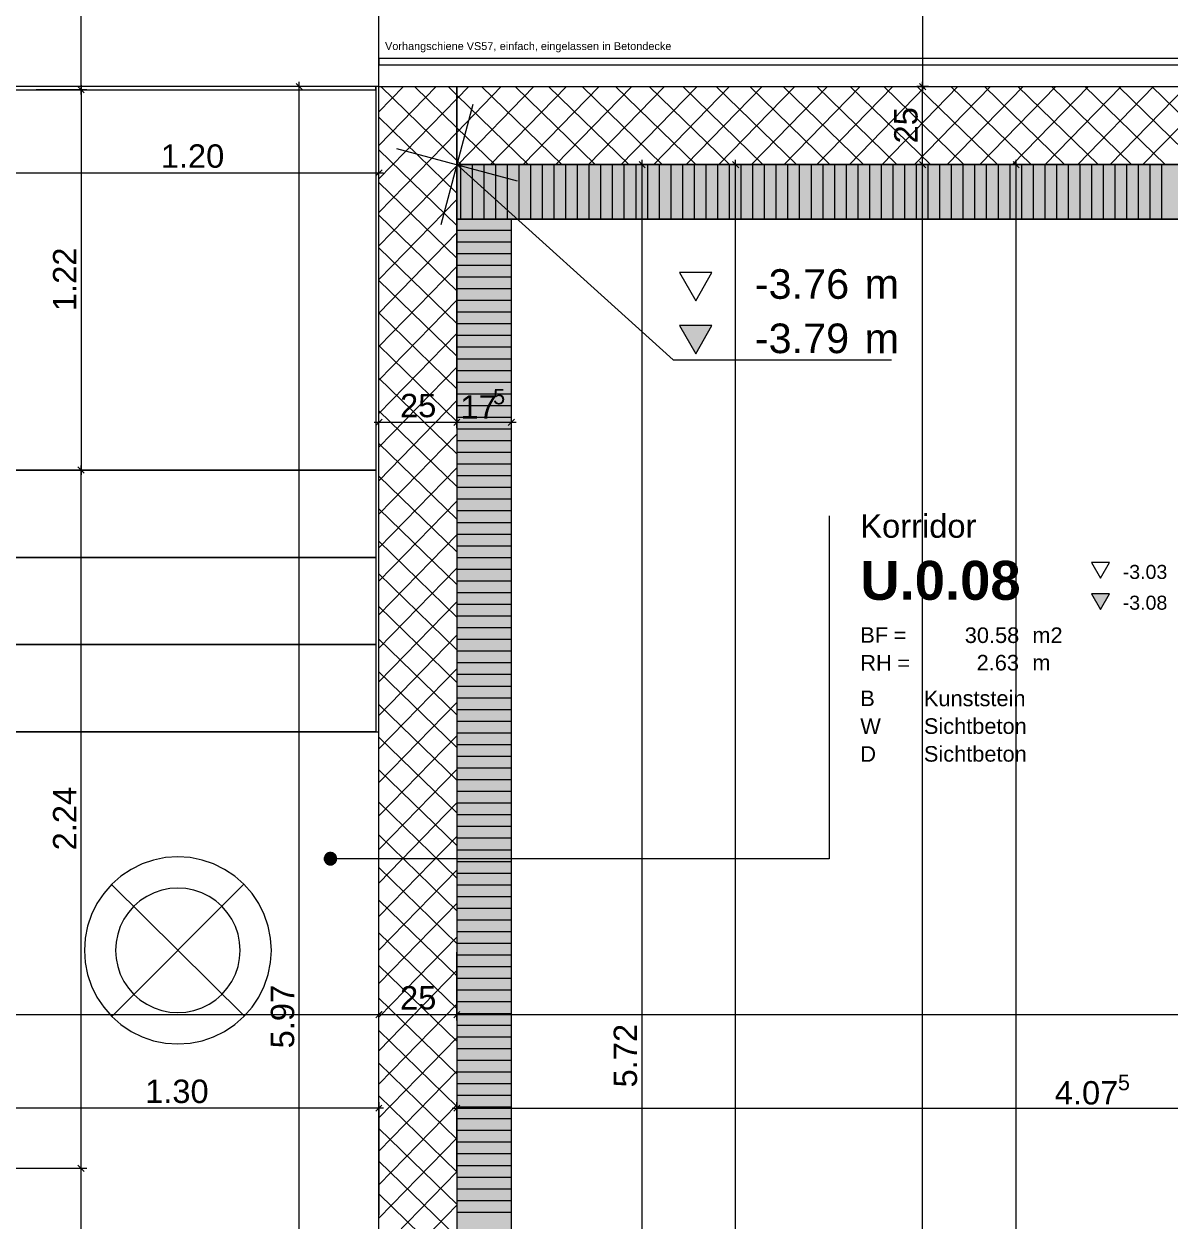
# Model space of a CAD drawing. Extents: x 0 to 1189, y 0 to 841.
# Drawn here: x 372.6 to 446.1, y 530.8 to 607.6 of the extents above; entities that cross this region are included whole.
import ezdxf
from ezdxf.lldxf.tags import DXFTag

# ---------------------------------------------------------------- set-up
doc = ezdxf.new("R2010")
doc.units = 0
doc.layers.get('0').update_dxf_attribs({"lineweight": 35})
for name, color, linetype, lineweight in [('211.5 Stahlbeton Kontur', 7, 'Continuous', 25), ('211.5 Stahlbeton Schraffur', 7, 'Continuous', 25), ('214.4 Treppen', 7, 'Continuous', 25), ('225.2 Dämmung Innen', 7, 'Continuous', 25), ('Beleuchtung', 7, 'Continuous', 25), ('Bemassung', 7, 'Continuous', 25), ('Hilfskörper', 7, 'Continuous', 25), ('Höhenkoten', 7, 'Continuous', 25), ('Raumstempel', 7, 'Continuous', 25)]:
    doc.layers.add(name, color=color, linetype=linetype, lineweight=lineweight)
doc.styles.get("Standard").update_dxf_attribs({"font": 'arial.ttf'})
tags = doc.linetypes.add('DASHED2', pattern=[9.525, 6.35, -3.175]).pattern_tags.tags
tags[6:7] = [DXFTag(74, 4), DXFTag(75, 0), DXFTag(340, '0'), DXFTag(46, 1.0), DXFTag(50, 0.0), DXFTag(44, 0.0), DXFTag(45, 0.0)]
tags[4:5] = [DXFTag(74, 4), DXFTag(75, 0), DXFTag(340, '0'), DXFTag(46, 1.0), DXFTag(50, 0.0), DXFTag(44, 0.0), DXFTag(45, 0.0)]
tags = doc.linetypes.add('Wipeout_Contour', pattern=[1, 0, -1]).pattern_tags.tags
tags[6:7] = [DXFTag(74, 4), DXFTag(75, 0), DXFTag(340, '0'), DXFTag(46, 1.0), DXFTag(50, 0.0), DXFTag(44, 0.0), DXFTag(45, 0.0)]
tags[4:5] = [DXFTag(74, 4), DXFTag(75, 0), DXFTag(340, '0'), DXFTag(46, 1.0), DXFTag(50, 0.0), DXFTag(44, 0.0), DXFTag(45, 0.0)]

# ---------------------------------------------------------------- blocks, each defined once
blk = doc.blocks.new('Referenz-A0SO6TOG06', base_point=(4.401, 96.704))
at = {"layer": '211.5 Stahlbeton Kontur', "color": 0, "lineweight": 18}
for p, q in [((395.341, 603.534), (400.338, 603.534)), ((395.341, 484.134), (395.341, 603.534)), ((400.338, 603.534), (400.338, 484.134)), ((400.338, 603.534), (619.841, 603.534)), ((400.338, 598.527), (400.338, 603.534)), ((619.841, 598.527), (400.338, 598.527))]:
    blk.add_line(p, q, dxfattribs=at)
at = {"layer": '211.5 Stahlbeton Schraffur', "color": 0, "lineweight": 13}
for p, q in [((395.341, 601.915), (396.917, 603.534)), ((395.341, 599.764), (399.009, 603.534)), ((400.338, 598.801), (395.473, 603.534)), ((400.338, 600.894), (397.624, 603.534)), ((400.338, 602.987), (399.775, 603.534)), ((400.338, 602.749), (401.102, 603.534)), ((400.338, 600.598), (403.195, 603.534)), ((404.921, 598.527), (400.338, 602.987)), ((400.416, 598.527), (405.288, 603.534)), ((407.072, 598.527), (401.926, 603.534)), ((402.509, 598.527), (407.381, 603.534)), ((409.223, 598.527), (404.077, 603.534)), ((404.602, 598.527), (409.473, 603.534)), ((411.374, 598.527), (406.228, 603.534)), ((406.695, 598.527), (411.566, 603.534)), ((413.525, 598.527), (408.379, 603.534)), ((408.788, 598.527), (413.659, 603.534)), ((415.676, 598.527), (410.53, 603.534)), ((410.881, 598.527), (415.752, 603.534)), ((417.827, 598.527), (412.681, 603.534)), ((412.973, 598.527), (417.845, 603.534)), ((419.978, 598.527), (414.832, 603.534)), ((415.066, 598.527), (419.938, 603.534)), ((422.129, 598.527), (416.983, 603.534)), ((417.159, 598.527), (422.03, 603.534)), ((424.28, 598.527), (419.134, 603.534)), ((419.252, 598.527), (424.123, 603.534)), ((426.431, 598.527), (421.285, 603.534)), ((421.345, 598.527), (426.216, 603.534)), ((428.582, 598.527), (423.436, 603.534)), ((423.438, 598.527), (428.309, 603.534)), ((425.53, 598.527), (430.402, 603.534)), ((430.733, 598.527), (425.587, 603.534)), ((427.623, 598.527), (432.495, 603.534)), ((432.884, 598.527), (427.738, 603.534)), ((429.716, 598.527), (434.587, 603.534)), ((435.035, 598.527), (429.889, 603.534)), ((431.809, 598.527), (436.68, 603.534)), ((437.186, 598.527), (432.04, 603.534)), ((433.902, 598.527), (438.773, 603.534)), ((439.337, 598.527), (434.191, 603.534)), ((435.994, 598.527), (440.866, 603.534)), ((441.488, 598.527), (436.342, 603.534)), ((438.087, 598.527), (442.959, 603.534)), ((443.639, 598.527), (438.493, 603.534)), ((440.18, 598.527), (445.052, 603.534)), ((445.79, 598.527), (440.644, 603.534)), ((442.273, 598.527), (447.144, 603.534)), ((447.941, 598.527), (442.795, 603.534)), ((444.366, 598.527), (449.237, 603.534)), ((450.092, 598.527), (444.946, 603.534)), ((395.341, 597.613), (400.338, 602.749)), ((400.338, 596.708), (395.341, 601.57)), ((395.341, 595.462), (400.338, 600.598)), ((402.77, 598.527), (400.338, 600.894)), ((400.338, 594.615), (395.341, 599.477)), ((395.341, 593.311), (400.338, 598.447)), ((400.619, 598.527), (400.338, 598.801)), ((400.338, 592.523), (395.341, 597.384)), ((395.341, 591.16), (400.338, 596.296)), ((400.338, 590.43), (395.341, 595.292)), ((395.341, 589.009), (400.338, 594.145)), ((400.338, 588.337), (395.341, 593.199)), ((395.341, 586.858), (400.338, 591.994)), ((400.338, 586.244), (395.341, 591.106)), ((395.341, 584.707), (400.338, 589.843)), ((400.338, 584.151), (395.341, 589.013)), ((395.341, 582.556), (400.338, 587.692)), ((400.338, 582.058), (395.341, 586.92)), ((395.341, 580.405), (400.338, 585.541)), ((400.338, 579.966), (395.341, 584.827)), ((395.341, 578.254), (400.338, 583.39)), ((400.338, 577.873), (395.341, 582.735)), ((395.341, 576.103), (400.338, 581.239)), ((400.338, 575.78), (395.341, 580.642)), ((395.341, 573.952), (400.338, 579.088)), ((400.338, 573.687), (395.341, 578.549)), ((395.341, 571.801), (400.338, 576.937)), ((400.338, 571.594), (395.341, 576.456)), ((395.341, 569.65), (400.338, 574.786)), ((400.338, 569.501), (395.341, 574.363)), ((395.341, 567.499), (400.338, 572.635)), ((400.338, 567.409), (395.341, 572.27)), ((395.341, 565.348), (400.338, 570.484)), ((400.338, 565.316), (395.341, 570.178)), ((395.341, 563.197), (400.338, 568.333)), ((400.338, 563.223), (395.341, 568.085)), ((395.341, 561.046), (400.338, 566.182)), ((400.338, 561.13), (395.341, 565.992)), ((395.341, 558.895), (400.338, 564.031)), ((400.338, 559.037), (395.341, 563.899)), ((395.341, 556.744), (400.338, 561.88)), ((400.338, 556.945), (395.341, 561.806)), ((395.341, 554.593), (400.338, 559.728)), ((400.338, 554.852), (395.341, 559.713)), ((400.338, 552.759), (395.341, 557.621)), ((395.341, 552.442), (400.338, 557.577)), ((400.338, 550.666), (395.341, 555.528)), ((395.341, 550.291), (400.338, 555.426)), ((400.338, 548.573), (395.341, 553.435)), ((395.341, 548.14), (400.338, 553.275)), ((400.338, 546.48), (395.341, 551.342)), ((395.341, 545.989), (400.338, 551.124)), ((400.338, 544.388), (395.341, 549.249)), ((395.341, 543.838), (400.338, 548.973)), ((400.338, 542.295), (395.341, 547.156)), ((395.341, 541.687), (400.338, 546.822)), ((400.338, 540.202), (395.341, 545.064)), ((395.341, 539.536), (400.338, 544.671)), ((400.338, 538.109), (395.341, 542.971)), ((395.341, 537.385), (400.338, 542.52)), ((400.338, 536.016), (395.341, 540.878)), ((395.341, 535.234), (400.338, 540.369)), ((400.338, 533.923), (395.341, 538.785)), ((395.341, 533.083), (400.338, 538.218)), ((400.338, 531.831), (395.341, 536.692)), ((395.341, 530.932), (400.338, 536.067)), ((400.338, 529.738), (395.341, 534.599)), ((395.341, 528.781), (400.338, 533.916)), ((400.338, 527.645), (395.341, 532.507)), ((395.341, 526.63), (400.338, 531.765))]:
    blk.add_line(p, q, dxfattribs=at)
at = {"layer": '214.4 Treppen', "color": 0, "linetype": 'DASHED2', "lineweight": 13, "ltscale": 0.13}
for p, q in [((395.141, 603.534), (353.942, 603.534)), ((353.942, 603.335), (395.141, 603.335)), ((370.742, 603.334), (395.141, 603.334)), ((395.342, 603.534), (395.141, 603.534)), ((395.141, 603.534), (395.141, 562.134)), ((395.141, 603.335), (395.141, 603.534)), ((395.141, 603.334), (395.141, 578.934)), ((395.342, 562.134), (395.342, 603.534)), ((370.742, 578.934), (395.141, 578.934)), ((395.141, 578.934), (370.742, 578.934)), ((395.141, 578.934), (395.141, 573.334)), ((370.741, 573.334), (395.141, 573.334)), ((395.141, 573.334), (370.742, 573.334)), ((395.141, 573.334), (395.141, 567.734)), ((370.741, 567.734), (395.141, 567.734)), ((395.141, 567.734), (370.741, 567.734)), ((395.141, 567.734), (395.141, 562.134)), ((298.541, 562.137), (395.341, 562.134)), ((395.141, 562.134), (370.741, 562.134)), ((395.141, 562.134), (395.342, 562.134))]:
    blk.add_line(p, q, dxfattribs=at)
at = {"layer": '225.2 Dämmung Innen', "color": 0, "linetype": 'Wipeout_Contour', "lineweight": 0, "ltscale": 35.220356}
for p, q in [((619.837, 598.527), (400.338, 598.527)), ((400.338, 598.527), (400.338, 595.027)), ((400.338, 595.027), (403.838, 595.027)), ((403.838, 595.027), (619.837, 595.027))]:
    blk.add_line(p, q, dxfattribs=at)
at = {"layer": '225.2 Dämmung Innen', "color": 0, "lineweight": 13}
for p, q in [((400.338, 598.527), (619.837, 598.527)), ((400.338, 595.027), (400.338, 598.527)), ((400.588, 595.027), (400.588, 598.527)), ((401.338, 595.027), (401.338, 598.527)), ((402.088, 595.027), (402.088, 598.527)), ((402.838, 595.027), (402.838, 598.527)), ((403.588, 595.027), (403.588, 598.527)), ((404.338, 595.027), (404.338, 598.527)), ((405.088, 595.027), (405.088, 598.527)), ((405.838, 595.027), (405.838, 598.527)), ((406.588, 595.027), (406.588, 598.527)), ((407.338, 595.027), (407.338, 598.527)), ((408.088, 595.027), (408.088, 598.527)), ((408.838, 595.027), (408.838, 598.527)), ((409.588, 595.027), (409.588, 598.527)), ((410.338, 595.027), (410.338, 598.527)), ((411.088, 595.027), (411.088, 598.527)), ((411.838, 595.027), (411.838, 598.527)), ((412.588, 595.027), (412.588, 598.527)), ((413.338, 595.027), (413.338, 598.527)), ((414.088, 595.027), (414.088, 598.527)), ((414.838, 595.027), (414.838, 598.527)), ((415.588, 595.027), (415.588, 598.527)), ((416.338, 595.027), (416.338, 598.527)), ((417.088, 595.027), (417.088, 598.527)), ((417.838, 595.027), (417.838, 598.527)), ((418.588, 595.027), (418.588, 598.527)), ((419.338, 595.027), (419.338, 598.527)), ((420.088, 595.027), (420.088, 598.527)), ((420.838, 595.027), (420.838, 598.527)), ((421.588, 595.027), (421.588, 598.527)), ((422.338, 595.027), (422.338, 598.527)), ((423.088, 595.027), (423.088, 598.527)), ((423.838, 595.027), (423.838, 598.527)), ((424.588, 595.027), (424.588, 598.527)), ((425.338, 595.027), (425.338, 598.527)), ((426.088, 595.027), (426.088, 598.527)), ((426.838, 595.027), (426.838, 598.527)), ((427.588, 595.027), (427.588, 598.527)), ((428.338, 595.027), (428.338, 598.527)), ((429.088, 595.027), (429.088, 598.527)), ((429.838, 595.027), (429.838, 598.527)), ((430.588, 595.027), (430.588, 598.527)), ((431.338, 595.027), (431.338, 598.527)), ((432.088, 595.027), (432.088, 598.527)), ((432.838, 595.027), (432.838, 598.527)), ((433.588, 595.027), (433.588, 598.527)), ((434.338, 595.027), (434.338, 598.527)), ((435.088, 595.027), (435.088, 598.527)), ((435.838, 595.027), (435.838, 598.527)), ((436.588, 595.027), (436.588, 598.527)), ((437.338, 595.027), (437.338, 598.527)), ((438.088, 595.027), (438.088, 598.527)), ((438.838, 595.027), (438.838, 598.527)), ((439.588, 595.027), (439.588, 598.527)), ((440.338, 595.027), (440.338, 598.527)), ((441.088, 595.027), (441.088, 598.527)), ((441.838, 595.027), (441.838, 598.527)), ((442.588, 595.027), (442.588, 598.527)), ((443.338, 595.027), (443.338, 598.527)), ((444.088, 595.027), (444.088, 598.527)), ((444.838, 595.027), (444.838, 598.527)), ((445.588, 595.027), (445.588, 598.527)), ((403.838, 595.027), (400.338, 595.027)), ((400.338, 595.027), (400.338, 484.134)), ((619.837, 595.027), (400.338, 595.027)), ((403.838, 484.134), (403.838, 595.027)), ((400.338, 594.331), (403.838, 594.331)), ((400.338, 593.581), (403.838, 593.581)), ((400.338, 592.831), (403.838, 592.831)), ((400.338, 592.081), (403.838, 592.081)), ((400.338, 591.331), (403.838, 591.331)), ((400.338, 590.581), (403.838, 590.581)), ((400.338, 589.831), (403.838, 589.831)), ((400.338, 589.081), (403.838, 589.081)), ((400.338, 588.331), (403.838, 588.331)), ((400.338, 587.581), (403.838, 587.581)), ((400.338, 586.831), (403.838, 586.831)), ((400.338, 586.081), (403.838, 586.081)), ((400.338, 585.331), (403.838, 585.331)), ((400.338, 584.581), (403.838, 584.581)), ((400.338, 583.831), (403.838, 583.831)), ((400.338, 583.081), (403.838, 583.081)), ((400.338, 582.331), (403.838, 582.331)), ((400.338, 581.581), (403.838, 581.581)), ((400.338, 580.831), (403.838, 580.831)), ((400.338, 580.081), (403.838, 580.081)), ((400.338, 579.331), (403.838, 579.331)), ((400.338, 578.581), (403.838, 578.581)), ((400.338, 577.831), (403.838, 577.831)), ((400.338, 577.081), (403.838, 577.081)), ((400.338, 576.331), (403.838, 576.331)), ((400.338, 575.581), (403.838, 575.581)), ((400.338, 574.831), (403.838, 574.831)), ((400.338, 574.081), (403.838, 574.081)), ((400.338, 573.331), (403.838, 573.331)), ((400.338, 572.581), (403.838, 572.581)), ((400.338, 571.831), (403.838, 571.831)), ((400.338, 571.081), (403.838, 571.081)), ((400.338, 570.331), (403.838, 570.331)), ((400.338, 569.581), (403.838, 569.581)), ((400.338, 568.831), (403.838, 568.831)), ((400.338, 568.081), (403.838, 568.081)), ((400.338, 567.331), (403.838, 567.331)), ((400.338, 566.581), (403.838, 566.581)), ((400.338, 565.831), (403.838, 565.831)), ((400.338, 565.081), (403.838, 565.081)), ((400.338, 564.331), (403.838, 564.331)), ((400.338, 563.581), (403.838, 563.581)), ((400.338, 562.831), (403.838, 562.831)), ((400.338, 562.081), (403.838, 562.081)), ((400.338, 561.331), (403.838, 561.331)), ((400.338, 560.581), (403.838, 560.581)), ((400.338, 559.831), (403.838, 559.831)), ((400.338, 559.081), (403.838, 559.081)), ((400.338, 558.331), (403.838, 558.331)), ((400.338, 557.581), (403.838, 557.581)), ((400.338, 556.831), (403.838, 556.831)), ((400.338, 556.081), (403.838, 556.081)), ((400.338, 555.331), (403.838, 555.331)), ((400.338, 554.581), (403.838, 554.581)), ((400.338, 553.831), (403.838, 553.831)), ((400.338, 553.081), (403.838, 553.081)), ((400.338, 552.331), (403.838, 552.331)), ((400.338, 551.581), (403.838, 551.581)), ((400.338, 550.831), (403.838, 550.831)), ((400.338, 550.081), (403.838, 550.081)), ((400.338, 549.331), (403.838, 549.331)), ((400.338, 548.581), (403.838, 548.581)), ((400.338, 547.831), (403.838, 547.831)), ((400.338, 547.081), (403.838, 547.081)), ((400.338, 546.331), (403.838, 546.331)), ((400.338, 545.581), (403.838, 545.581)), ((400.338, 544.831), (403.838, 544.831)), ((400.338, 544.081), (403.838, 544.081)), ((400.338, 543.331), (403.838, 543.331)), ((400.338, 542.581), (403.838, 542.581)), ((400.338, 541.831), (403.838, 541.831)), ((400.338, 541.081), (403.838, 541.081)), ((400.338, 540.331), (403.838, 540.331)), ((400.338, 539.581), (403.838, 539.581)), ((400.338, 538.831), (403.838, 538.831)), ((400.338, 538.081), (403.838, 538.081)), ((400.338, 537.331), (403.838, 537.331)), ((400.338, 536.581), (403.838, 536.581)), ((400.338, 535.831), (403.838, 535.831)), ((400.338, 535.081), (403.838, 535.081)), ((400.338, 534.331), (403.838, 534.331)), ((400.338, 533.581), (403.838, 533.581)), ((400.338, 532.831), (403.838, 532.831)), ((400.338, 532.081), (403.838, 532.081)), ((400.338, 531.331), (403.838, 531.331))]:
    blk.add_line(p, q, dxfattribs=at)
at = {"layer": '225.2 Dämmung Innen', "color": 0, "linetype": 'Wipeout_Contour', "lineweight": 0, "ltscale": 25.519056}
for p, q in [((403.838, 595.027), (400.338, 595.027)), ((400.338, 595.027), (400.338, 484.134)), ((403.838, 484.134), (403.838, 595.027))]:
    blk.add_line(p, q, dxfattribs=at)
at = {"layer": '225.2 Dämmung Innen', "color": 7, "linetype": 'Wipeout_Contour', "lineweight": 0, "ltscale": 35.220356, "true_color": 0xffffff}
for points in [[(400.338, 595.027), (619.837, 595.027), (400.338, 598.527)], [(619.837, 595.027), (400.338, 598.527), (619.837, 598.527)]]:
    blk.add_solid(points, dxfattribs=at)
at = {"layer": '225.2 Dämmung Innen', "color": 7, "linetype": 'Wipeout_Contour', "lineweight": 0, "ltscale": 25.519056, "true_color": 0xffffff}
for points in [[(400.338, 484.134), (403.838, 484.134), (400.338, 595.027)], [(403.838, 484.134), (400.338, 595.027), (403.838, 595.027)]]:
    blk.add_solid(points, dxfattribs=at)
at = {"layer": 'Beleuchtung', "color": 0, "lineweight": 13}
for p, q in [((380.886, 553.917), (380.143, 553.665)), ((381.656, 554.07), (380.886, 553.917)), ((382.439, 554.122), (381.656, 554.07)), ((383.222, 554.07), (382.439, 554.122)), ((383.992, 553.917), (383.222, 554.07)), ((384.735, 553.665), (383.992, 553.917)), ((379.439, 553.318), (378.786, 552.882)), ((380.143, 553.665), (379.439, 553.318)), ((385.439, 553.318), (384.735, 553.665)), ((386.091, 552.882), (385.439, 553.318)), ((378.196, 552.364), (377.679, 551.774)), ((378.151, 552.36), (386.685, 543.924)), ((386.685, 543.924), (378.151, 552.36)), ((378.786, 552.882), (378.196, 552.364)), ((386.68, 552.366), (378.197, 543.878)), ((378.197, 543.878), (386.68, 552.366)), ((386.681, 552.364), (386.091, 552.882)), ((387.199, 551.774), (386.681, 552.364)), ((377.679, 551.774), (377.243, 551.122)), ((380.441, 551.583), (380.006, 551.292)), ((380.91, 551.814), (380.441, 551.583)), ((381.405, 551.982), (380.91, 551.814)), ((381.917, 552.084), (381.405, 551.982)), ((382.439, 552.118), (381.917, 552.084)), ((382.96, 552.084), (382.439, 552.118)), ((383.473, 551.982), (382.96, 552.084)), ((383.968, 551.814), (383.473, 551.982)), ((384.437, 551.583), (383.968, 551.814)), ((384.871, 551.292), (384.437, 551.583)), ((387.635, 551.122), (387.199, 551.774)), ((377.243, 551.122), (376.896, 550.418)), ((379.613, 550.947), (379.269, 550.555)), ((380.006, 551.292), (379.613, 550.947)), ((385.264, 550.947), (384.871, 551.292)), ((385.609, 550.555), (385.264, 550.947)), ((387.982, 550.418), (387.635, 551.122)), ((376.896, 550.418), (376.643, 549.675)), ((378.978, 550.12), (378.747, 549.651)), ((379.269, 550.555), (378.978, 550.12)), ((385.899, 550.12), (385.609, 550.555)), ((386.131, 549.651), (385.899, 550.12)), ((388.234, 549.675), (387.982, 550.418)), ((376.643, 549.675), (376.49, 548.905)), ((378.579, 549.156), (378.477, 548.644)), ((378.747, 549.651), (378.579, 549.156)), ((386.299, 549.156), (386.131, 549.651)), ((386.401, 548.644), (386.299, 549.156)), ((388.387, 548.905), (388.234, 549.675)), ((376.49, 548.905), (376.439, 548.122)), ((378.477, 548.644), (378.443, 548.122)), ((386.435, 548.122), (386.401, 548.644)), ((388.439, 548.122), (388.387, 548.905)), ((376.439, 548.122), (376.49, 547.339)), ((378.443, 548.122), (378.477, 547.6)), ((378.477, 547.6), (378.579, 547.088)), ((386.299, 547.088), (386.401, 547.6)), ((386.401, 547.6), (386.435, 548.122)), ((388.387, 547.339), (388.439, 548.122)), ((376.49, 547.339), (376.643, 546.569)), ((378.579, 547.088), (378.747, 546.593)), ((386.131, 546.593), (386.299, 547.088)), ((388.234, 546.569), (388.387, 547.339)), ((376.643, 546.569), (376.896, 545.826)), ((378.747, 546.593), (378.978, 546.124)), ((378.978, 546.124), (379.269, 545.689)), ((385.609, 545.689), (385.899, 546.124)), ((385.899, 546.124), (386.131, 546.593)), ((387.982, 545.826), (388.234, 546.569)), ((376.896, 545.826), (377.243, 545.122)), ((379.269, 545.689), (379.613, 545.296)), ((379.613, 545.296), (380.006, 544.952)), ((384.871, 544.952), (385.264, 545.296)), ((385.264, 545.296), (385.609, 545.689)), ((387.635, 545.122), (387.982, 545.826)), ((377.243, 545.122), (377.679, 544.469)), ((380.006, 544.952), (380.441, 544.661)), ((380.441, 544.661), (380.91, 544.43)), ((383.968, 544.43), (384.437, 544.661)), ((384.437, 544.661), (384.871, 544.952)), ((387.199, 544.469), (387.635, 545.122)), ((377.679, 544.469), (378.196, 543.879)), ((378.196, 543.879), (378.786, 543.362)), ((380.91, 544.43), (381.405, 544.262)), ((381.405, 544.262), (381.917, 544.16)), ((381.917, 544.16), (382.439, 544.126)), ((382.439, 544.126), (382.96, 544.16)), ((382.96, 544.16), (383.473, 544.262)), ((383.473, 544.262), (383.968, 544.43)), ((386.091, 543.362), (386.681, 543.879)), ((386.681, 543.879), (387.199, 544.469)), ((378.786, 543.362), (379.439, 542.926)), ((385.439, 542.926), (386.091, 543.362)), ((379.439, 542.926), (380.143, 542.579)), ((380.143, 542.579), (380.886, 542.326)), ((380.886, 542.326), (381.656, 542.173)), ((383.222, 542.173), (383.992, 542.326)), ((383.992, 542.326), (384.735, 542.579)), ((384.735, 542.579), (385.439, 542.926)), ((381.656, 542.173), (382.439, 542.122)), ((382.439, 542.122), (383.222, 542.173))]:
    blk.add_line(p, q, dxfattribs=at)
at = {"layer": 'Bemassung', "color": 0, "lineweight": 13}
for p, q in [((376.23, 603.335), (376.23, 630.735)), ((430.23, 630.733), (430.23, 603.534)), ((390.43, 603.334), (390.03, 603.734)), ((390.23, 603.534), (390.23, 603.834)), ((430.03, 603.734), (430.43, 603.334)), ((430.43, 603.334), (430.03, 603.734)), ((430.23, 603.534), (430.23, 603.834)), ((376.605, 603.335), (373.341, 603.335)), ((373.341, 603.335), (376.605, 603.335)), ((376.03, 603.535), (376.43, 603.135)), ((376.43, 603.135), (376.03, 603.535)), ((376.23, 603.635), (376.23, 603.335)), ((376.23, 603.035), (376.23, 603.335)), ((376.23, 603.335), (376.23, 578.936)), ((393.341, 603.534), (389.855, 603.534)), ((390.23, 484.134), (390.23, 603.534)), ((429.855, 603.534), (433.341, 603.534)), ((430.605, 603.534), (429.855, 603.534)), ((430.23, 603.534), (430.23, 603.234)), ((430.23, 598.527), (430.23, 603.534)), ((395.341, 597.626), (395.341, 601.534)), ((400.338, 581.623), (400.338, 601.534)), ((418.605, 598.527), (402.338, 598.527)), ((412.605, 598.527), (402.338, 598.527)), ((430.605, 598.527), (406.338, 598.527)), ((412.43, 598.327), (412.03, 598.727)), ((412.23, 598.527), (412.23, 598.827)), ((412.23, 484.134), (412.23, 598.527)), ((418.43, 598.327), (418.03, 598.727)), ((418.23, 598.527), (418.23, 598.827)), ((418.23, 451.134), (418.23, 598.527)), ((430.605, 598.527), (429.855, 598.527)), ((430.43, 598.327), (430.03, 598.727)), ((430.03, 598.727), (430.43, 598.327)), ((430.23, 598.527), (430.23, 598.827)), ((430.23, 381.134), (430.23, 598.527)), ((430.23, 598.227), (430.23, 598.527)), ((440.385, 598.527), (435.855, 598.527)), ((436.43, 598.327), (436.03, 598.727)), ((436.23, 598.527), (436.23, 598.827)), ((436.23, 297), (436.23, 598.527)), ((371.341, 598.001), (395.341, 598.001)), ((395.141, 597.801), (395.541, 598.201)), ((395.341, 598.001), (395.641, 598.001)), ((400.338, 581.626), (400.338, 593.027)), ((403.838, 581.626), (403.838, 593.027)), ((395.341, 581.623), (395.341, 586.001)), ((395.541, 582.198), (395.141, 581.798)), ((400.538, 582.201), (400.138, 581.801)), ((400.138, 581.798), (400.538, 582.198)), ((403.638, 581.801), (404.038, 582.201)), ((395.041, 581.998), (395.341, 581.998)), ((395.341, 581.998), (400.338, 581.998)), ((400.038, 582.001), (400.338, 582.001)), ((400.338, 582.001), (403.838, 582.001)), ((400.338, 581.998), (400.638, 581.998)), ((403.838, 582.001), (404.138, 582.001)), ((376.03, 579.136), (376.43, 578.736)), ((376.43, 578.736), (376.03, 579.136)), ((376.23, 578.936), (376.23, 579.236)), ((373.341, 578.936), (376.605, 578.936)), ((376.605, 578.936), (373.341, 578.936)), ((376.23, 578.936), (376.23, 578.636)), ((376.23, 534.135), (376.23, 578.936)), ((400.338, 543.626), (400.338, 548.001)), ((273.939, 544.001), (395.337, 544.001)), ((395.041, 544.001), (395.341, 544.001)), ((395.137, 543.801), (395.537, 544.201)), ((395.541, 544.201), (395.141, 543.801)), ((395.337, 542.001), (395.337, 544.376)), ((395.337, 544.001), (395.637, 544.001)), ((395.341, 543.626), (395.341, 544.376)), ((395.341, 544.001), (400.338, 544.001)), ((400.038, 544.001), (400.338, 544.001)), ((400.538, 544.201), (400.138, 543.801)), ((400.138, 543.801), (400.538, 544.201)), ((400.338, 543.626), (400.338, 544.376)), ((400.338, 544.001), (619.837, 544.001)), ((400.338, 544.001), (400.638, 544.001)), ((395.338, 538.376), (395.338, 531.135)), ((400.338, 534.001), (400.338, 538.376)), ((395.338, 538.001), (369.339, 538.001)), ((395.138, 537.801), (395.538, 538.201)), ((395.638, 538.001), (395.338, 538.001)), ((400.038, 538.001), (400.338, 538.001)), ((400.538, 538.201), (400.138, 537.801)), ((400.338, 538.001), (481.838, 538.001)), ((376.605, 534.135), (371.339, 534.135)), ((376.605, 534.135), (371.339, 534.135)), ((376.03, 534.335), (376.43, 533.935)), ((376.43, 533.935), (376.03, 534.335)), ((376.23, 534.135), (376.23, 534.435)), ((376.23, 533.835), (376.23, 534.135)), ((376.23, 484.135), (376.23, 534.135))]:
    blk.add_line(p, q, dxfattribs=at)
at = {"layer": 'Hilfskörper', "color": 0, "linetype": 'DASHED2', "lineweight": 13, "ltscale": 0.13}
blk.add_line((395.341, 603.534), (395.341, 630.734), dxfattribs=at)
at = {"layer": 'Hilfskörper', "color": 0, "lineweight": 13}
for p, q in [((624.842, 605.334), (395.342, 605.334)), ((395.342, 605.334), (395.342, 604.934)), ((395.342, 604.934), (624.842, 604.934))]:
    blk.add_line(p, q, dxfattribs=at)
at = {"layer": 'Höhenkoten', "color": 0, "lineweight": 13}
for p, q in [((401.373, 602.391), (399.303, 594.664)), ((396.474, 599.563), (404.202, 597.492)), ((400.338, 598.527), (414.23, 586.001)), ((414.63, 591.601), (415.669, 589.801)), ((416.708, 591.601), (414.63, 591.601)), ((415.669, 589.801), (416.708, 591.601)), ((414.63, 588.201), (415.669, 586.401)), ((416.708, 588.201), (414.63, 588.201)), ((415.669, 586.401), (416.708, 588.201)), ((414.23, 586.001), (428.23, 586.001))]:
    blk.add_line(p, q, dxfattribs=at)
for points in [[(415.669, 586.401), (415.669, 588.201), (414.63, 588.201)], [(415.669, 586.401), (416.708, 588.201), (415.669, 588.201)]]:
    blk.add_solid(points, dxfattribs=at)
at = {"layer": 'Raumstempel', "color": 0, "lineweight": 13}
for p, q in [((424.23, 576.001), (424.23, 554.001)), ((441.066, 573.001), (441.648, 571.993)), ((442.23, 573.001), (441.066, 573.001)), ((441.648, 571.993), (442.23, 573.001)), ((441.066, 571.001), (441.648, 569.993)), ((442.23, 571.001), (441.066, 571.001)), ((441.648, 569.993), (442.23, 571.001)), ((391.833, 554.053), (391.83, 554.001)), ((391.83, 554.001), (391.833, 553.949)), ((391.843, 554.104), (391.833, 554.053)), ((391.833, 553.949), (391.843, 553.897)), ((391.86, 554.154), (391.843, 554.104)), ((391.843, 553.897), (391.86, 553.848)), ((391.883, 554.201), (391.86, 554.154)), ((391.86, 553.848), (391.883, 553.801)), ((391.912, 554.244), (391.883, 554.201)), ((391.883, 553.801), (391.912, 553.757)), ((391.947, 554.284), (391.912, 554.244)), ((391.912, 553.757), (391.947, 553.718)), ((391.986, 554.318), (391.947, 554.284)), ((391.947, 553.718), (391.986, 553.684)), ((392.03, 554.347), (391.986, 554.318)), ((392.077, 554.37), (392.03, 554.347)), ((392.126, 554.387), (392.077, 554.37)), ((392.177, 554.397), (392.126, 554.387)), ((392.23, 554.401), (392.177, 554.397)), ((392.282, 554.397), (392.23, 554.401)), ((424.23, 554.001), (392.23, 554.001)), ((392.333, 554.387), (392.282, 554.397)), ((392.383, 554.37), (392.333, 554.387)), ((392.43, 554.347), (392.383, 554.37)), ((392.473, 554.318), (392.43, 554.347)), ((392.512, 554.284), (392.473, 554.318)), ((392.473, 553.684), (392.512, 553.718)), ((392.547, 554.244), (392.512, 554.284)), ((392.512, 553.718), (392.547, 553.757)), ((392.576, 554.201), (392.547, 554.244)), ((392.547, 553.757), (392.576, 553.801)), ((392.599, 554.154), (392.576, 554.201)), ((392.576, 553.801), (392.599, 553.848)), ((392.616, 554.104), (392.599, 554.154)), ((392.599, 553.848), (392.616, 553.897)), ((392.626, 554.053), (392.616, 554.104)), ((392.616, 553.897), (392.626, 553.949)), ((392.63, 554.001), (392.626, 554.053)), ((392.626, 553.949), (392.63, 554.001)), ((391.986, 553.684), (392.03, 553.654)), ((392.03, 553.654), (392.077, 553.631)), ((392.077, 553.631), (392.126, 553.615)), ((392.126, 553.615), (392.177, 553.604)), ((392.177, 553.604), (392.23, 553.601)), ((392.23, 553.601), (392.282, 553.604)), ((392.282, 553.604), (392.333, 553.615)), ((392.333, 553.615), (392.383, 553.631)), ((392.383, 553.631), (392.43, 553.654)), ((392.43, 553.654), (392.473, 553.684))]:
    blk.add_line(p, q, dxfattribs=at)
for points in [[(441.648, 569.993), (441.648, 571.001), (441.066, 571.001)], [(441.648, 569.993), (442.23, 571.001), (441.648, 571.001)], [(391.835, 554.001), (391.83, 554.001), (391.835, 554.063)], [(391.835, 553.938), (391.835, 554.001), (391.83, 554.001)], [(391.849, 554.063), (391.835, 554.063), (391.849, 554.124)], [(391.844, 553.938), (391.835, 553.938), (391.835, 554.063)], [(391.849, 553.877), (391.849, 554.063), (391.835, 554.063)], [(391.849, 553.877), (391.844, 553.938), (391.835, 553.938)], [(391.873, 554.124), (391.849, 554.124), (391.873, 554.182)], [(391.869, 553.877), (391.849, 553.877), (391.849, 554.124)], [(391.873, 553.819), (391.873, 554.124), (391.849, 554.124)], [(391.873, 553.819), (391.869, 553.877), (391.849, 553.877)], [(391.906, 554.182), (391.873, 554.182), (391.906, 554.236)], [(391.902, 553.819), (391.873, 553.819), (391.873, 554.182)], [(391.906, 553.766), (391.906, 554.182), (391.873, 554.182)], [(391.906, 553.766), (391.902, 553.819), (391.873, 553.819)], [(391.947, 554.236), (391.906, 554.236), (391.947, 554.284)], [(391.943, 553.766), (391.906, 553.766), (391.906, 554.236)], [(391.947, 553.718), (391.947, 554.236), (391.906, 554.236)], [(391.947, 553.718), (391.943, 553.766), (391.906, 553.766)], [(391.994, 554.284), (391.947, 554.284), (391.994, 554.324)], [(391.991, 553.718), (391.947, 553.718), (391.947, 554.284)], [(391.994, 553.677), (391.994, 554.284), (391.947, 554.284)], [(391.994, 553.677), (391.991, 553.718), (391.947, 553.718)], [(392.048, 554.324), (391.994, 554.324), (392.048, 554.357)], [(392.045, 553.677), (391.994, 553.677), (391.994, 554.324)], [(392.048, 553.644), (392.048, 554.324), (391.994, 554.324)], [(392.106, 554.357), (392.048, 554.357), (392.106, 554.381)], [(392.104, 553.644), (392.048, 553.644), (392.048, 554.357)], [(392.106, 553.62), (392.106, 554.357), (392.048, 554.357)], [(392.167, 554.381), (392.106, 554.381), (392.167, 554.396)], [(392.166, 553.62), (392.106, 553.62), (392.106, 554.381)], [(392.167, 553.606), (392.167, 554.381), (392.106, 554.381)], [(392.23, 554.396), (392.167, 554.396), (392.23, 554.401)], [(392.229, 553.606), (392.167, 553.606), (392.167, 554.396)], [(392.23, 553.601), (392.23, 554.396), (392.167, 554.396)], [(392.292, 553.606), (392.23, 553.606), (392.23, 554.401)], [(392.292, 554.396), (392.23, 554.396), (392.23, 554.401)], [(392.292, 553.606), (392.292, 554.396), (392.23, 554.396)], [(392.353, 553.62), (392.292, 553.62), (392.292, 554.396)], [(392.353, 554.381), (392.293, 554.381), (392.292, 554.396)], [(392.353, 553.62), (392.353, 554.381), (392.293, 554.381)], [(392.411, 553.644), (392.353, 553.644), (392.353, 554.381)], [(392.411, 554.357), (392.355, 554.357), (392.353, 554.381)], [(392.411, 553.644), (392.411, 554.357), (392.355, 554.357)], [(392.465, 553.677), (392.411, 553.677), (392.411, 554.357)], [(392.465, 554.324), (392.414, 554.324), (392.411, 554.357)], [(392.465, 553.677), (392.465, 554.324), (392.414, 554.324)], [(392.512, 553.718), (392.465, 553.718), (392.465, 554.324)], [(392.512, 554.284), (392.468, 554.284), (392.465, 554.324)], [(392.465, 553.677), (392.512, 553.718), (392.465, 553.718)], [(392.512, 553.718), (392.512, 554.284), (392.468, 554.284)], [(392.553, 553.766), (392.512, 553.766), (392.512, 554.284)], [(392.553, 554.236), (392.516, 554.236), (392.512, 554.284)], [(392.512, 553.718), (392.553, 553.766), (392.512, 553.766)], [(392.553, 553.766), (392.553, 554.236), (392.516, 554.236)], [(392.586, 553.819), (392.553, 553.819), (392.553, 554.236)], [(392.586, 554.182), (392.557, 554.182), (392.553, 554.236)], [(392.553, 553.766), (392.586, 553.819), (392.553, 553.819)], [(392.586, 553.819), (392.586, 554.182), (392.557, 554.182)], [(392.61, 553.877), (392.586, 553.877), (392.586, 554.182)], [(392.61, 554.124), (392.591, 554.124), (392.586, 554.182)], [(392.586, 553.819), (392.61, 553.877), (392.586, 553.877)], [(392.61, 553.877), (392.61, 554.124), (392.591, 554.124)], [(392.625, 553.938), (392.61, 553.938), (392.61, 554.124)], [(392.625, 554.063), (392.615, 554.063), (392.61, 554.124)], [(392.61, 553.877), (392.625, 553.938), (392.61, 553.938)], [(392.625, 553.938), (392.625, 554.063), (392.615, 554.063)], [(392.63, 554.001), (392.625, 554.001), (392.625, 554.063)], [(392.625, 553.938), (392.63, 554.001), (392.625, 554.001)], [(392.048, 553.644), (392.045, 553.677), (391.994, 553.677)], [(392.106, 553.62), (392.104, 553.644), (392.048, 553.644)], [(392.167, 553.606), (392.166, 553.62), (392.106, 553.62)], [(392.23, 553.601), (392.229, 553.606), (392.167, 553.606)], [(392.23, 553.601), (392.292, 553.606), (392.23, 553.606)], [(392.292, 553.606), (392.353, 553.62), (392.292, 553.62)], [(392.353, 553.62), (392.411, 553.644), (392.353, 553.644)], [(392.411, 553.644), (392.465, 553.677), (392.411, 553.677)]]:
    blk.add_solid(points, dxfattribs=at)
at = {"layer": 'Bemassung', "color": 0, "linetype": 'Continuous', "lineweight": 13, "ltscale": 0.13, "char_height": 1.5, "attachment_point": 1, "rotation": 90}
for s, insert in [('{\\fArial;25}', (428.403, 599.887)), ('{\\fArial;1.22}', (374.425, 589.133)), ('{\\fArial;2.24}', (374.427, 554.534)), ('{\\fArial;5.97}', (388.403, 541.832)), ('{\\fArial;5.72}', (410.403, 539.329))]:
    blk.add_mtext(s, dxfattribs=dict(at, insert=insert))
at = {"layer": 'Bemassung', "color": 0, "linetype": 'Continuous', "lineweight": 13, "ltscale": 0.13, "attachment_point": 1}
for s, insert, char_height in [('{\\fArial;1.20}', (381.339, 599.829), 1.5), ('{\\fArial;25}', (396.695, 583.825), 1.5), ('{\\fArial;17}', (400.566, 583.736), 1.5), ('{\\fArial;5}', (402.669, 584.141), 0.99), ('{\\fArial;25}', (396.695, 545.828), 1.5), ('{\\fArial;5}', (442.762, 540.139), 0.99), ('{\\fArial;1.30}', (380.337, 539.829), 1.5), ('{\\fArial;4.07}', (438.709, 539.734), 1.5)]:
    blk.add_mtext(s, dxfattribs=dict(at, insert=insert, char_height=char_height))
at = {"layer": 'Hilfskörper', "color": 0, "lineweight": 13, "char_height": 0.5, "attachment_point": 1, "rotation": 359.991}
for s, insert in [('{\\fArial;Vorhangschiene}', (395.734, 606.386)), ('{\\fArial;VS57,}', (400.975, 606.385)), ('{\\fArial;einfach,}', (403.094, 606.385)), ('{\\fArial;eingelassen}', (405.734, 606.384)), ('{\\fArial;in}', (409.675, 606.384)), ('{\\fArial;Betondecke}', (410.418, 606.384))]:
    blk.add_mtext(s, dxfattribs=dict(at, insert=insert))
at = {"layer": 'Höhenkoten', "color": 0, "lineweight": 13, "char_height": 1.9, "attachment_point": 1}
for s, insert in [('{\\fArial;-3.76}', (419.465, 591.82)), ('{\\fArial;m}', (426.508, 591.824)), ('{\\fArial;-3.79}', (419.465, 588.335)), ('{\\fArial;m}', (426.508, 588.331))]:
    blk.add_mtext(s, dxfattribs=dict(at, insert=insert))
at = {"layer": 'Raumstempel', "color": 0, "lineweight": 13, "attachment_point": 1}
for s, insert, char_height in [('{\\fArial;Korridor}', (426.23, 576.093), 1.5), ('{\\fArial|b1|i0;U.0.08}', (426.23, 573.11), 2.5), ('{\\fArial;-3.03}', (443.066, 572.851), 0.9), ('{\\fArial;-3.08}', (443.066, 570.876), 0.9), ('{\\fArial;BF}', (426.23, 568.855), 1), ('{\\fArial;=}', (428.376, 568.855), 1), ('{\\fArial;30.58}', (432.934, 568.841), 1), ('{\\fArial;m2}', (437.27, 568.842), 1), ('{\\fArial;RH}', (426.23, 567.069), 1), ('{\\fArial;=}', (428.601, 567.069), 1), ('{\\fArial;2.63}', (433.693, 567.079), 1), ('{\\fArial;m}', (437.27, 567.079), 1), ('{\\fArial;B}', (426.23, 564.792), 1), ('{\\fArial;Kunststein}', (430.31, 564.787), 1), ('{\\fArial;W}', (426.23, 563.006), 1), ('{\\fArial;Sichtbeton}', (430.31, 563.011), 1), ('{\\fArial;D}', (426.23, 561.22), 1), ('{\\fArial;Sichtbeton}', (430.31, 561.228), 1)]:
    blk.add_mtext(s, dxfattribs=dict(at, insert=insert, char_height=char_height))

msp = doc.modelspace()

# ---------------------------------------------------------------- block references
at = {"color": 8, "lineweight": 25, "ltscale": 0.25, "true_color": 0x808080}
msp.add_blockref('Referenz-A0SO6TOG06', (4.401, 96.704), dxfattribs=at)

doc.saveas('drawing.dxf')
